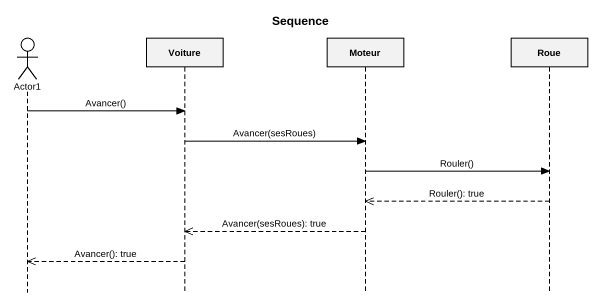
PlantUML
@startuml
title Sequence
hide footbox
actor Actor1
participant Voiture
participant Moteur
participant Roue

Actor1 -> Voiture : Avancer()
Voiture -> Moteur : Avancer(sesRoues)
Moteur -> Roue : Rouler()
Roue -->> Moteur : Rouler(): true
Moteur -->> Voiture : Avancer(sesRoues): true
Voiture -->> Actor1 : Avancer(): true
@enduml
